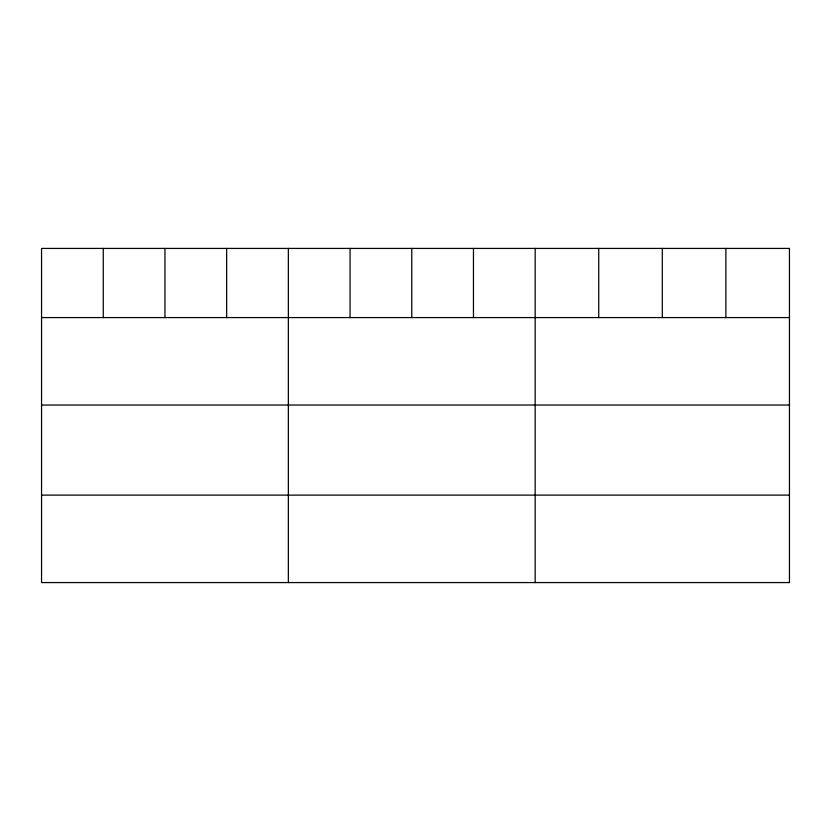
<?xml version="1.0" encoding="UTF-8"?>
<svg xmlns="http://www.w3.org/2000/svg" width="831" height="831" viewBox="0 0 831 831"><rect width="100%" height="100%" fill="white"/><g stroke="black" fill="none" stroke-linecap="round" stroke-linejoin="round"><path stroke-width="1.25" d="M41.55 317.577L789.45 317.577M41.55 405.029L789.45 405.029M41.55 495.12L789.45 495.12M725.879 248.427L725.879 317.577M662.307 248.427L662.307 317.577M598.736 248.427L598.736 317.577M535.164 248.427L535.164 582.573M473.462 248.427L473.462 317.577M411.76 248.427L411.76 317.577M350.059 248.427L350.059 317.577M288.357 248.427L288.357 582.573M226.655 248.427L226.655 317.577M164.954 248.427L164.954 317.577M103.252 248.427L103.252 317.577M789.45 248.427L41.55 248.427L41.55 582.573L789.45 582.573L789.45 248.427"/></g></svg>
